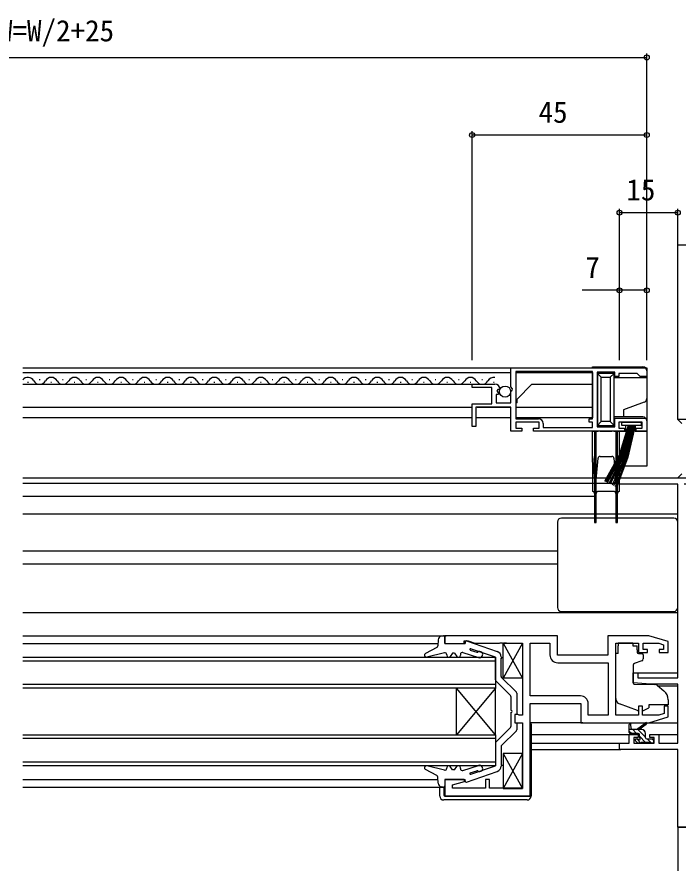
# Model space of a CAD drawing. Units: millimetres, scale not verified. Extents: x -437 to 438, y -681 to 678.
# Drawn here: x 130.9 to 301.3, y -526.2 to -308.3 of the extents above; entities that cross this region are included whole.
import ezdxf
from ezdxf.enums import TextEntityAlignment as Align

# ---------------------------------------------------------------- set-up
doc = ezdxf.new("R2010")
doc.units = ezdxf.units.MM
doc.header["$LTSCALE"] = 4
for name, color, linetype in [('0-2_YKK_11', 7, 'Continuous'), ('0-3_YKK_12', 2, 'Continuous'), ('0-4_YKK_13', 4, 'Continuous'), ('0-5_YKK_D', 6, 'Continuous'), ('0-7_YSS_K', 3, 'Continuous'), ('0-8_YSS_KE', 3, 'Continuous')]:
    doc.layers.add(name, color=color, linetype=linetype)
doc.styles.add('ＭＳ ゴシック', font='')
doc.styles.get('ＭＳ ゴシック').set_extended_font_data('MS Gothic')

msp = doc.modelspace()

# ---------------------------------------------------------------- linework, layer by layer
at = {"layer": '0-2_YKK_11'}
msp.add_line((270.27, -474.63), (283.27, -474.63), dxfattribs=at)
for points in [[(258.2, -398.7), (293.2, -398.7), (293.2, -400.9), (291.5, -400.9), (291.2, -400.6), (290.7, -400.1), (286, -400.1), (286, -400.9), (285, -400.9), (285, -399.8), (280.4, -399.8), (280.4, -413.9), (285, -413.9), (285, -411.6), (293.2, -411.6), (293.2, -415), (290.5, -415), (290.5, -414.2), (292, -414.2), (292, -412.7), (286, -412.7), (286, -414.2), (287.5, -414.2), (287.5, -415), (264, -415), (264, -414.2), (265.5, -414.2), (265.5, -412.7), (259.5, -412.7), (259.5, -414.2), (261, -414.2), (261, -415), (258.2, -415), (258.2, -408.8), (249.2, -408.8), (249.2, -413.8), (248.2, -413.8), (248.2, -407.9), (253.3, -407.9), (253.3, -403.7)], [(255.399, -404.082), (255.148, -404.293), (254.829, -404.208), (254.559, -404.676), (255.124, -405.241), (255.017, -405.5), (254.4, -405.5), (254.4, -407.7), (258.2, -407.7), (258.2, -404.7), (258.5, -404.4), (258.653, -404.071), (258.2, -403.531), (258.2, -398.7)], [(279.2, -399.6), (259.5, -399.6), (259.5, -411.8), (265.3, -411.8)], [(266.5, -413), (266.5, -414), (279.2, -414), (279.2, -412.7), (278.4, -412.7), (278.4, -411.8), (279.2, -411.8), (279.2, -399.6)], [(253.3, -403.7), (248.2, -403.7), (248.2, -402.9), (254.104, -402.9)], [(289.7, -477.2), (290.9, -477.2), (290.9, -478.5), (301.2, -478.5), (301.2, -428.63), (286.2, -428.63), (286.2, -427), (311.2, -427), (311.2, -436), (310.2, -436), (309.57, -434.909), (309.57, -428.63), (302.83, -428.63)], [(270.2, -467.7), (241.2, -467.7), (241.2, -469.7), (246.2, -469.7), (246.2, -469), (247.2, -469), (248.931, -469.63), (255.241, -469.63), (255.425, -469.51), (255.975, -469.51), (256.158, -469.63), (256.241, -469.63), (256.425, -469.51), (256.975, -469.51), (257.158, -469.63), (261.2, -469.63), (261.2, -488.17), (260.327, -488.17), (260.163, -488.085), (260, -488), (259.2, -488), (259.2, -490.1), (261.2, -490.1), (261.2, -506.97), (252.7, -506.97), (252.7, -504.7), (251.7, -504.7), (251.7, -506.97), (243.13, -506.97), (243.13, -506.053), (246.229, -505.222), (246.16, -504.7), (241.2, -504.7), (241.2, -508.9), (263.2, -508.9), (263.2, -485.1), (276.2, -485.1), (276.2, -490.1), (293.7, -490.1), (298.7, -488.6)], [(298.7, -488.6), (298.7, -485.8), (297.7, -485.8), (297.7, -487.752), (296.305, -488.17), (292.1, -488.17), (292.1, -485.8), (291.1, -485.8), (291.1, -488.17), (285.2, -488.17), (285.2, -469.63), (291.1, -469.63), (291.1, -472), (293.4, -472), (293.4, -471.2), (292.3, -471.2), (292.3, -469.63), (296.305, -469.63), (297.5, -469.988), (297.5, -471.2), (296.4, -471.2), (296.4, -472), (298.7, -472), (298.7, -469.2), (293.7, -467.7), (283.2, -467.7), (283.2, -472.7), (270.2, -472.7), (270.2, -467.7)], [(276.13, -483.17), (263.2, -483.17), (263.2, -469.63), (268.27, -469.63), (268.27, -472.63)], [(283.27, -474.63), (283.27, -488.17), (278.13, -488.17), (278.13, -485.17)], [(304.2, -517), (301.2, -517), (301.2, -497), (286.2, -497), (286.2, -495.37), (288.7, -495.37), (288.7, -493.1), (291, -493.1), (291, -493.9), (289.9, -493.9), (289.9, -495.37), (295.1, -495.37), (295.1, -493.9), (294, -493.9), (294, -493.1), (296.3, -493.1), (296.3, -495.37), (301.2, -495.37), (301.2, -480.2), (294.2, -480.2), (289.7, -479.806), (289.7, -477.2)]]:
    msp.add_lwpolyline(points, dxfattribs=at)
for centre, radius, start, end in [((254.104, -404.2), 1.3, 5.2159, 90.00002), ((265.3, -413), 1.2, 0.00001, 89.99999), ((270.27, -472.63), 2, 180.00001, 269.99999), ((276.13, -485.17), 2, 0.00001, 89.99999)]:
    msp.add_arc(centre, radius, start, end, dxfattribs=at)
at = {"layer": '0-3_YKK_12'}
for p, q in [((132.45, -398.7), (279.203, -398.7)), ((132.45, -399.9), (258.2, -399.9)), ((259.5, -399.9), (279.202, -399.9)), ((279.202, -399.889), (279.201, -411.534)), ((132.45, -402.9), (253.58, -402.9)), ((133.695, -402.4), (133.895, -402.4)), ((136.695, -401.64), (136.895, -401.64)), ((139.695, -402.4), (139.895, -402.4)), ((142.695, -401.64), (142.895, -401.64)), ((145.695, -402.4), (145.895, -402.4)), ((148.695, -401.64), (148.895, -401.64)), ((151.695, -402.4), (151.895, -402.4)), ((154.695, -401.64), (154.895, -401.64)), ((157.695, -402.4), (157.895, -402.4)), ((160.695, -401.64), (160.895, -401.64)), ((163.695, -402.4), (163.895, -402.4)), ((166.695, -401.64), (166.895, -401.64)), ((169.695, -402.4), (169.895, -402.4)), ((172.695, -401.64), (172.895, -401.64)), ((175.695, -402.4), (175.895, -402.4)), ((178.695, -401.64), (178.895, -401.64)), ((181.695, -402.4), (181.895, -402.4)), ((184.695, -401.64), (184.895, -401.64)), ((187.695, -402.4), (187.895, -402.4)), ((190.695, -401.64), (190.895, -401.64)), ((193.695, -402.4), (193.895, -402.4)), ((196.695, -401.64), (196.895, -401.64)), ((199.695, -402.4), (199.895, -402.4)), ((202.695, -401.64), (202.895, -401.64)), ((205.695, -402.4), (205.895, -402.4)), ((208.695, -401.64), (208.895, -401.64)), ((211.695, -402.4), (211.895, -402.4)), ((214.695, -401.64), (214.895, -401.64)), ((217.695, -402.4), (217.895, -402.4)), ((220.695, -401.64), (220.895, -401.64)), ((223.695, -402.4), (223.895, -402.4)), ((226.695, -401.64), (226.895, -401.64)), ((229.695, -402.4), (229.895, -402.4)), ((232.695, -401.64), (232.895, -401.64)), ((235.695, -402.4), (235.895, -402.4)), ((238.695, -401.64), (238.895, -401.64)), ((241.695, -402.4), (241.895, -402.4)), ((244.695, -401.64), (244.895, -401.64)), ((247.695, -402.4), (247.895, -402.4)), ((250.695, -401.64), (250.895, -401.64)), ((253.695, -402.4), (253.895, -402.4)), ((259.8, -406.7), (263.6, -402.9)), ((263.6, -402.9), (279.202, -402.9)), ((259.8, -407.7), (259.8, -406.7)), ((132.45, -408.8), (248.2, -408.8)), ((249.5, -408.8), (257.901, -408.8)), ((259.8, -407.7), (259.5, -407.7)), ((259.5, -408.8), (279.201, -408.8)), ((132.45, -411.5), (248.2, -411.5)), ((249.2, -411.5), (258.2, -411.5)), ((259.5, -411.5), (279.201, -411.5)), ((132.45, -427), (286.5, -427)), ((132.45, -428.4), (286.2, -428.4)), ((132.45, -431.7), (279.7, -431.7)), ((132.45, -436.3), (301.2, -436.3)), ((132.45, -445.8), (270.2, -445.8)), ((132.45, -449.2), (270.2, -449.2)), ((132.45, -461.7), (301.2, -461.7)), ((132.45, -467.7), (241.5, -467.7)), ((132.45, -469.7), (239.389, -469.7)), ((254.2, -474.2), (132.45, -474.2)), ((289.7, -477.2), (301.2, -477.2)), ((132.45, -480.2), (254.2, -480.2)), ((254.2, -481.2), (132.45, -481.2)), ((244.2, -493.2), (244.2, -481.2)), ((254.2, -493.2), (244.2, -481.2)), ((254.2, -481.2), (244.2, -493.2)), ((254.2, -493.2), (254.2, -481.2)), ((296.077, -480.6), (301.2, -480.6)), ((132.45, -493.2), (254.2, -493.2)), ((254.2, -494.2), (132.45, -494.2)), ((254.2, -493.2), (254.2, -501.2)), ((263.4, -493.1), (289.7, -493.1)), ((295.3, -493.1), (301.2, -493.1)), ((263.4, -495.37), (286.5, -495.37)), ((263.4, -497), (286.5, -497)), ((132.45, -500.2), (254.2, -500.2)), ((254.2, -501.2), (132.45, -501.2)), ((132.45, -504.7), (239.389, -504.7)), ((132.45, -506.7), (241.2, -506.7))]:
    msp.add_line(p, q, dxfattribs=at)
msp.add_lwpolyline([(132.45, -473.2), (254.2, -473.2), (254.2, -481.2)], dxfattribs=at)
for centre, start, end in [((133.795, -402.858), 29.20254, 141.53689), ((136.795, -401.182), 209.20254, 330.79746), ((139.795, -402.858), 29.20254, 150.79746), ((142.795, -401.182), 209.20254, 330.79746), ((145.795, -402.858), 29.20254, 150.79746), ((148.795, -401.182), 209.20254, 330.79746), ((151.795, -402.858), 29.20254, 150.79746), ((154.795, -401.182), 209.20254, 330.79746), ((157.795, -402.858), 29.20254, 150.79746), ((160.795, -401.182), 209.20254, 330.79746), ((163.795, -402.858), 29.20254, 150.79746), ((166.795, -401.182), 209.20254, 330.79746), ((169.795, -402.858), 29.20254, 150.79746), ((172.795, -401.182), 209.20254, 330.79746), ((175.795, -402.858), 29.20254, 150.79746), ((178.795, -401.182), 209.20254, 330.79746), ((181.795, -402.858), 29.20254, 150.79746), ((184.795, -401.182), 209.20254, 330.79746), ((187.795, -402.858), 29.20254, 150.79746), ((190.795, -401.182), 209.20254, 330.79746), ((193.795, -402.858), 29.20254, 150.79746), ((196.795, -401.182), 209.20254, 330.79746), ((199.795, -402.858), 29.20254, 150.79746), ((202.795, -401.182), 209.20254, 330.79746), ((205.795, -402.858), 29.20254, 150.79746), ((208.795, -401.182), 209.20254, 330.79746), ((211.795, -402.858), 29.20254, 150.79746), ((214.795, -401.182), 209.20254, 330.79746), ((217.795, -402.858), 29.20254, 150.79746), ((220.795, -401.182), 209.20254, 330.79746), ((223.795, -402.858), 29.20254, 150.79746), ((226.795, -401.182), 209.20254, 330.79746), ((229.795, -402.858), 29.20254, 150.79746), ((232.795, -401.182), 209.20254, 330.79746), ((235.795, -402.858), 29.20254, 150.79746), ((238.795, -401.182), 209.20254, 330.79746), ((241.795, -402.858), 29.20254, 150.79746), ((244.795, -401.182), 209.20254, 330.79746), ((247.795, -402.858), 29.20254, 150.79746), ((250.795, -401.182), 209.20254, 330.79746), ((253.795, -402.858), 79.63718, 150.79746)]:
    msp.add_arc(centre, 1.718, start, end, dxfattribs=at)
at = {"layer": '0-4_YKK_13'}
for p, q in [((279.2, -398.4), (292.2, -398.4)), ((279.2, -398.7), (279.2, -398.4)), ((280.5, -399.876), (280.5, -400.1)), ((280.5, -400.1), (280.5, -413.5)), ((283.8, -401.1), (284.8, -400.1)), ((284.8, -400.1), (284.8, -399.817)), ((284.8, -413.5), (284.8, -400.1)), ((293.2, -399.4), (293.2, -401.2)), ((281.5, -401.1), (283.8, -401.1)), ((281.5, -412.5), (281.5, -401.1)), ((283.8, -401.1), (283.8, -412.5)), ((284.8, -401.2), (293.2, -401.2)), ((293.2, -401.2), (293.2, -406.6)), ((292.542, -407.539), (287.2, -409.484)), ((293.2, -406.6), (293.2, -412.3)), ((287.2, -409.484), (287.2, -411.3)), ((287.2, -411.3), (284.8, -411.3)), ((292.2, -411.3), (287.2, -411.3)), ((280.5, -413.5), (281.5, -412.5)), ((280.5, -413.5), (284.8, -413.5)), ((280.5, -413.5), (280.5, -413.824)), ((283.8, -412.5), (281.5, -412.5)), ((283.8, -412.5), (284.8, -413.5)), ((284.8, -413.883), (284.8, -413.5)), ((287.8, -415), (287.8, -413.55)), ((290.2, -413.55), (290.2, -415)), ((293.2, -412.3), (293.2, -415)), ((280.2, -415), (279.7, -415)), ((279.7, -415), (279.7, -415.5)), ((279.7, -415.5), (279.7, -438)), ((279.7, -415.5), (280.2, -415.5)), ((280.2, -415.5), (280.2, -415)), ((280.2, -415), (280.661, -415)), ((280.2, -438), (280.2, -415.5)), ((281.16, -415), (280.661, -415)), ((281.16, -415), (284.24, -415)), ((284.738, -415), (284.24, -415)), ((284.738, -415), (285.2, -415)), ((285.2, -415.5), (285.2, -438)), ((285.2, -415.5), (285.7, -415.5)), ((285.7, -415), (286.2, -415)), ((285.7, -438), (285.7, -415.5)), ((286.2, -415), (287.8, -415)), ((290.2, -415), (293.2, -415)), ((293.2, -415), (293.2, -424)), ((279.2, -421.5), (279.7, -427.5)), ((280.2, -427.5), (280.661, -421.958)), ((281.16, -421.5), (284.24, -421.5)), ((284.738, -421.958), (285.2, -427.5)), ((279.2, -423), (279.2, -423.5)), ((279.2, -423.5), (279.2, -430.5)), ((286.2, -430.5), (286.2, -424)), ((293.2, -424), (286.2, -424)), ((284.7, -430.5), (280.7, -430.5)), ((300.2, -437.4), (271.2, -437.4)), ((280.2, -438), (279.7, -438)), ((285.2, -438), (285.2, -438.5)), ((285.7, -438), (285.2, -438)), ((270.2, -438.4), (270.2, -460.4)), ((301.2, -460.4), (301.2, -438.4)), ((271.2, -461.4), (300.2, -461.4)), ((240.864, -467.725), (240.315, -467.791)), ((241.2, -469.7), (241.2, -468.023)), ((239.099, -470.705), (236.217, -472.258)), ((239.434, -468.737), (239.362, -470.289)), ((241.2, -469.7), (246.4, -469.7)), ((246.4, -469.3), (246.4, -469.7)), ((246.797, -469.016), (254.691, -471.753)), ((256.2, -469.63), (261.2, -478.63)), ((261.2, -469.63), (256.2, -478.63)), ((289.6, -469.63), (285.8, -469.63)), ((285.8, -469.63), (285.8, -470.3)), ((285.8, -471.3), (285.8, -470.3)), ((289.6, -469.63), (289.6, -470.3)), ((289.6, -470.3), (290.77, -470.3)), ((290.77, -471.3), (290.77, -470.3)), ((241.082, -472.091), (236.572, -473.184)), ((241.7, -472.577), (241.7, -472.7)), ((243.2, -472.2), (242.6, -473)), ((243.7, -472.2), (243.2, -472.2)), ((243.7, -472.2), (244.3, -473)), ((245.2, -472.499), (245.2, -472.7)), ((245.851, -472.023), (249.898, -473.313)), ((247.746, -471.367), (249.454, -471.912)), ((254.199, -473.172), (247.783, -471.03)), ((285.8, -472.3), (285.2, -472.3)), ((285.2, -483.855), (285.2, -472.3)), ((285.8, -472.3), (285.8, -471.3)), ((290.77, -471.3), (290.77, -472)), ((291.07, -472.3), (292, -472.3)), ((292.3, -472.6), (292.3, -473.65)), ((254.2, -479.075), (254.2, -473.172)), ((255.7, -473.17), (255.7, -473.17)), ((255.7, -473.17), (255.7, -473.17)), ((255.7, -473.17), (255.9, -473.17)), ((255.7, -478.209), (255.7, -473.47)), ((255.7, -473.47), (255.9, -473.47)), ((255.9, -473.47), (255.9, -473.17)), ((291.971, -474.12), (289.97, -474.848)), ((289.7, -475.296), (289.7, -479.903)), ((254.288, -479.287), (258.112, -483.112)), ((255.788, -478.421), (259.612, -482.246)), ((289.917, -480.202), (295.303, -480.249)), ((295.937, -480.483), (297.628, -481.902)), ((258.2, -483.324), (258.2, -486.9)), ((259.7, -482.458), (259.7, -488)), ((290.828, -486.941), (286.19, -485.266)), ((293.7, -485.8), (293.7, -486.297)), ((298.7, -484.2), (298.7, -485.5)), ((258.2, -487.5), (258.2, -491.075)), ((292.393, -486.906), (293.7, -486.297)), ((259.7, -490.1), (259.7, -491.941)), ((276.7, -490.1), (263.2, -490.1)), ((290.6, -491.87), (292.818, -490.187)), ((293.626, -490.1), (301.2, -490.1)), ((254.288, -495.112), (258.112, -491.287)), ((255.788, -495.978), (259.612, -492.153)), ((288.7, -492.57), (288.7, -490.571)), ((291.9, -491.87), (288.7, -491.87)), ((289.239, -492.87), (288.7, -492.331)), ((289, -490.744), (289.198, -491.87)), ((290.586, -492.87), (289.586, -491.87)), ((292.9, -493.837), (290.933, -491.87)), ((291.2, -491.87), (293.019, -490.469)), ((292.744, -492.334), (292.436, -492.026)), ((291, -492.87), (289, -492.87)), ((290.788, -495.282), (290.288, -494.782)), ((290.5, -494.27), (290.839, -494.27)), ((291.707, -495.339), (290.639, -494.27)), ((291.3, -493.809), (291.3, -493.17)), ((292.886, -495.17), (291.3, -493.584)), ((292.9, -493.97), (292.9, -492.87)), ((293.2, -494.27), (294.6, -494.27)), ((294.433, -495.37), (293.333, -494.27)), ((294.884, -494.474), (294.696, -494.286)), ((294.9, -494.57), (294.9, -495.07)), ((254.2, -495.324), (254.2, -501.227)), ((255.7, -496.19), (255.7, -500.929)), ((291.6, -495.37), (291, -495.37)), ((293.9, -495.17), (291.8, -495.17)), ((294.6, -495.37), (294.1, -495.37)), ((256.2, -498.03), (261.2, -507.03)), ((261.2, -498.03), (256.2, -507.03)), ((241.082, -502.308), (236.572, -501.215)), ((245.851, -502.376), (249.898, -501.086)), ((247.849, -503.348), (254.2, -501.227)), ((255.7, -500.929), (255.9, -500.929)), ((255.7, -501.229), (255.7, -501.229)), ((255.7, -501.229), (255.7, -501.229)), ((255.7, -501.229), (255.9, -501.229)), ((255.9, -500.929), (255.9, -501.229)), ((239.099, -503.694), (236.217, -502.141)), ((241.7, -501.822), (241.7, -501.7)), ((243.2, -502.2), (242.6, -501.4)), ((243.7, -502.2), (243.2, -502.2)), ((243.7, -502.2), (244.3, -501.4)), ((245.2, -501.9), (245.2, -501.7)), ((246.798, -505.383), (254.691, -502.646)), ((247.746, -503.032), (249.454, -502.487)), ((239.434, -505.662), (239.362, -504.11)), ((241.2, -504.7), (246.4, -504.7)), ((241.2, -504.7), (241.2, -506.376)), ((246.4, -505.1), (246.4, -504.7)), ((239.9, -509), (239.9, -506.7)), ((240.864, -506.674), (240.315, -506.608)), ((240.9, -506.7), (240.9, -508.7)), ((262.4, -510), (240.9, -510)), ((241.2, -509), (262.9, -509)), ((262.9, -509), (263.4, -509)), ((263.4, -508.7), (263.4, -509))]:
    msp.add_line(p, q, dxfattribs=at)
for points in [[(284.8, -400.1), (280.5, -400.1), (281.5, -401.1)], [(288.39, -413.55), (286.061, -421.194), (282.351, -427.935)], [(288.59, -413.55), (286.281, -421.267), (282.548, -428.029)], [(288.79, -413.55), (286.521, -421.295), (282.774, -428.148)], [(288.99, -413.55), (286.758, -421.366), (283.032, -428.278)], [(289.19, -413.55), (287.003, -421.411), (283.409, -428.467)], [(289.39, -413.55), (287.272, -421.466), (283.794, -428.661)], [(289.59, -413.55), (287.575, -421.556), (284.253, -428.893)], [(289.79, -413.55), (287.817, -421.594), (284.669, -429.102)], [(289.99, -413.55), (288.103, -421.722), (285.053, -429.295)], [(290.19, -413.55), (288.346, -421.697), (285.415, -429.477)], [(279.2, -423), (279.2, -415), (279.7, -415)], [(285.7, -415.5), (285.7, -415), (285.2, -415), (285.2, -415.5)], [(285.7, -427.5), (286.2, -421.5), (286.2, -415)], [(279.7, -438), (279.7, -438.5), (280.2, -438.5), (280.2, -438)], [(285.2, -438.5), (285.7, -438.5), (285.7, -438)], [(298.7, -485.5), (293.7, -485.5), (293.7, -485.8)], [(263.2, -490.4), (263.4, -490.4), (263.4, -508.7)]]:
    msp.add_lwpolyline(points, dxfattribs=at)
for points in [[(286.75, -413.55), (286.75, -412.7), (291.75, -412.7), (291.75, -413.55)], [(256.2, -469.63), (261.2, -469.63), (261.2, -478.63), (256.2, -478.63)], [(256.2, -507.03), (261.2, -507.03), (261.2, -498.03), (256.2, -498.03)]]:
    msp.add_lwpolyline(points, close=True, dxfattribs=at)
msp.add_circle((256.714, -404.8), 1.45, dxfattribs=at)
for centre, radius, start, end in [((292.2, -399.4), 1, 0, 90), ((292.2, -406.6), 1, 290, 0), ((292.2, -412.3), 1, 0, 90), ((281.16, -422), 0.5, 90, 175.23636), ((284.24, -422), 0.5, 4.76364, 90), ((279.2, -431), 0.5, 0, 90), ((280.7, -431), 0.5, 90, 180), ((284.7, -431), 0.5, 0, 90), ((286.2, -431), 0.5, 90, 180), ((271.2, -438.4), 1, 90, 180), ((300.2, -438.4), 1, 0, 90), ((271.2, -460.4), 1, 180, 270), ((300.2, -460.4), 1, 270, 0), ((240.433, -468.784), 1, 96.78003, 177.31769), ((240.9, -468.023), 0.3, 0, 96.78003), ((238.862, -470.265), 0.5, 298.31242, 357.31769), ((246.7, -469.3), 0.3, 70.87549, 180), ((236.455, -472.698), 0.5, 118.31242, 283.62039), ((241.2, -472.577), 0.5, 0, 103.62039), ((242.2, -472.7), 0.5, 180, 323.1301), ((244.7, -472.7), 0.5, 216.8699, 0), ((245.7, -472.499), 0.5, 72.31955, 180), ((247.796, -471.209), 0.166, 71.53127, 252.31955), ((249.545, -471.626), 0.3, 252.31955, 302.79835), ((250.141, -472.551), 0.8, 252.31955, 122.79835), ((254.2, -473.17), 1.5, 360, 70.87549), ((291.07, -472), 0.3, 180, 270), ((292, -472.6), 0.3, 360, 90), ((290.2, -475.296), 0.5, 110, 180), ((291.8, -473.65), 0.5, 290, 360), ((254.5, -479.075), 0.3, 180.00015, 225), ((256, -478.209), 0.3, 180, 225), ((290, -479.903), 0.3, 180, 269.5), ((295.294, -481.249), 1, 50, 89.5), ((257.9, -483.324), 0.3, 0, 45), ((259.4, -482.458), 0.3, 0, 45), ((286.7, -483.855), 1.5, 180, 250.14674), ((295.7, -484.2), 3, 360, 50), ((258.2, -487.2), 0.3, 270, 90), ((291.167, -486), 1, 250.14674, 266.11316), ((291.971, -486), 1, 277.40692, 295), ((288.9, -490.571), 0.2, 300, 180), ((293, -490.27), 0.2, 275.58289, 155.58289), ((257.9, -491.075), 0.3, 315, 0), ((259.4, -491.941), 0.3, 315, 0), ((289, -492.57), 0.3, 180, 270), ((291.9, -492.87), 1, 0, 90), ((290.5, -494.57), 0.3, 90, 225), ((290.839, -494.57), 0.3, 33.05573, 90), ((291, -493.17), 0.3, 0, 90), ((291.3, -494.27), 0.25, 213.05573, 56.94427), ((291.6, -493.809), 0.3, 180, 236.94427), ((293.2, -493.97), 0.3, 180, 270), ((294.6, -494.57), 0.3, 0, 90), ((254.5, -495.324), 0.3, 135, 179.99985), ((256, -496.19), 0.3, 135, 180), ((291, -495.07), 0.3, 225, 270), ((291.6, -495.17), 0.2, 270, 0), ((294.1, -495.17), 0.2, 180, 270), ((294.6, -495.07), 0.3, 270, 0), ((236.455, -501.701), 0.5, 76.37961, 241.68758), ((242.2, -501.7), 0.5, 36.8699, 180), ((244.7, -501.7), 0.5, 360, 143.1301), ((250.141, -501.849), 0.8, 237.20165, 107.68045), ((254.2, -501.229), 1.5, 289.12451, 0), ((241.2, -501.822), 0.5, 256.37961, 0), ((245.7, -501.9), 0.5, 180, 287.68045), ((247.796, -503.19), 0.166, 107.68045, 288.46873), ((249.545, -502.773), 0.3, 57.20165, 107.68045), ((238.862, -504.134), 0.5, 2.68232, 61.68758), ((240.433, -505.615), 1, 182.68232, 263.21997), ((246.7, -505.1), 0.3, 180, 289.12451), ((240.9, -506.376), 0.3, 263.21997, 360), ((240.9, -509), 1, 180, 270), ((241.2, -508.7), 0.3, 180, 270), ((262.4, -509), 1, 270, 0)]:
    msp.add_arc(centre, radius, start, end, dxfattribs=at)
at = {"layer": '0-5_YKK_D'}
for p, q in [((293.2, -396.7), (293.2, -317.7)), ((-17.3, -318.7), (293.2, -318.7)), ((248.2, -396.7), (248.2, -337.7)), ((293.2, -396.7), (293.2, -337.7)), ((293.2, -338.7), (248.2, -338.7)), ((286.2, -396.7), (286.2, -357.7)), ((301.199, -358.7), (286.2, -358.7)), ((301.199, -396.7), (301.199, -357.7)), ((286.2, -396.7), (286.2, -377.7)), ((293.2, -396.7), (293.2, -377.7))]:
    msp.add_line(p, q, dxfattribs=at)
msp.add_lwpolyline([(293.2, -378.7), (286.2, -378.7), (276.601, -378.7)], dxfattribs=at)
for centre in [(293.2, -318.7), (248.2, -338.7), (293.2, -338.7), (286.2, -358.7), (301.199, -358.7), (286.2, -378.7), (293.2, -378.7)]:
    msp.add_circle(centre, 0.637, dxfattribs=at)
at = {"layer": '0-7_YSS_K'}
for p, q in [((302.199, -413.002), (301.199, -412.002)), ((302.199, -426), (301.199, -427))]:
    msp.add_line(p, q, dxfattribs=at)
at = {"layer": '0-8_YSS_KE'}
for p, q in [((301.199, -367.002), (346.199, -367.002)), ((301.199, -412.002), (301.199, -367.002)), ((308.199, -412.002), (301.199, -412.002)), ((301.2, -517), (301.2, -587)), ((301.2, -517), (304.2, -517))]:
    msp.add_line(p, q, dxfattribs=at)

# ---------------------------------------------------------------- texts
at = {"layer": '0-5_YKK_D', "style": 'ＭＳ ゴシック'}
for s, p in [('網戸出来幅:MW=W/2+25', (81.082, -316.22)), ('45', (265.33, -337.2)), ('15', (287.947, -357.2)), ('7', (277.377, -377.2))]:
    msp.add_text(s, height=5.499, dxfattribs=at).set_placement(p, align=Align.BOTTOM_LEFT)

doc.saveas('drawing.dxf')
